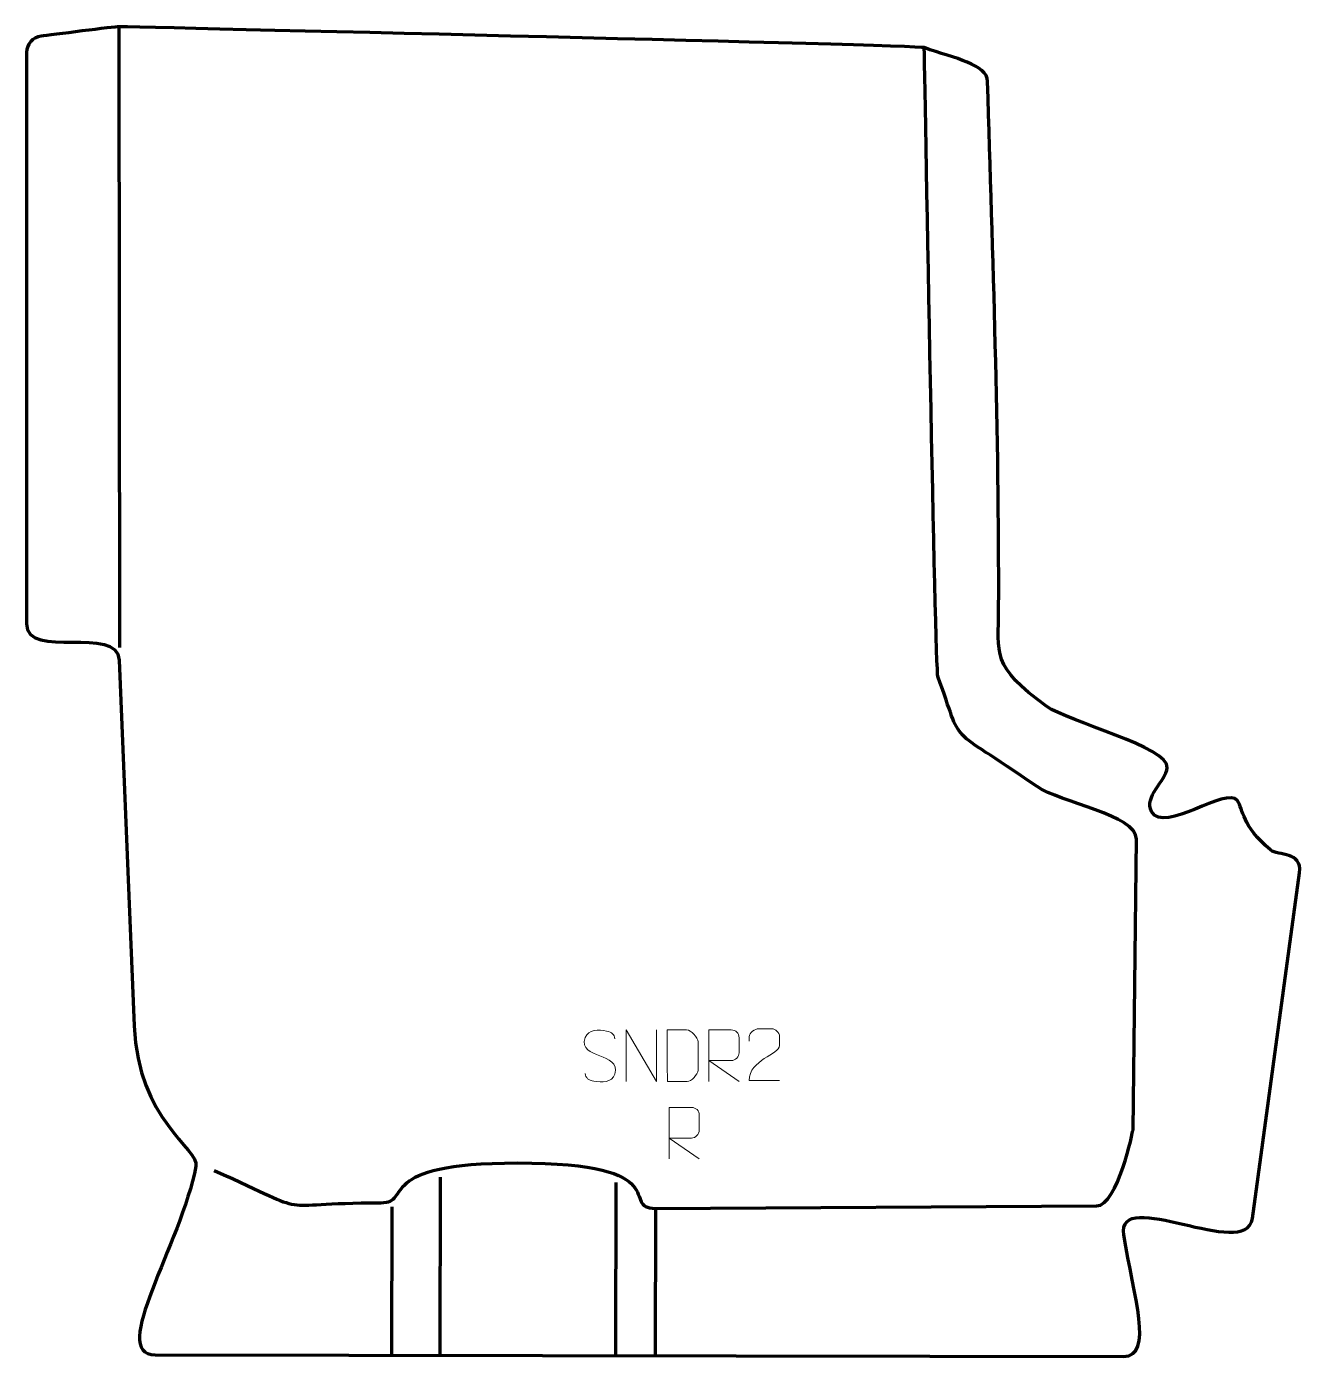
# Model space of a CAD drawing. Header units: millimetres. Extents: x -308 to 309, y -322 to 322.
import ezdxf

# ---------------------------------------------------------------- set-up
doc = ezdxf.new("R2010")
doc.units = ezdxf.units.MM
doc.header["$MEASUREMENT"] = 0
for name, color, linetype in [('layer 1', 7, 'Continuous'), ('layer 2', 7, 'Continuous'), ('layer 3', 7, 'Continuous')]:
    doc.layers.add(name, color=color, linetype=linetype)

msp = doc.modelspace()

# ---------------------------------------------------------------- linework, layer by layer
at = {"layer": 'layer 1', "color": 250, "lineweight": 9}
for points, knots in [([(-30.5813, -176.2298), (-34.8296, -174.7594), (-39.7377, -172.9636), (-37.7326, -167.4433), (-37.7326, -167.4433), (-36.2291, -163.3034), (-31.0155, -163.6919), (-27.4119, -164.293), (-27.4119, -164.293), (-24.5513, -164.7702), (-23.6866, -165.9834), (-23.376, -168.0675)], [0, 0, 0, 0, 0.25, 0.25, 0.25, 0.25, 0.5, 0.5, 0.5, 0.5, 1, 1, 1, 1]), ([(-17.9087, -188.7066), (-17.9087, -188.7066), (-17.9087, -163.7531), (-17.9087, -163.7531), (-17.9087, -163.7531), (-17.9087, -163.7531), (-3.2539, -188.7066), (-3.2539, -188.7066), (-3.2539, -188.7066), (-3.2539, -188.7066), (-3.2539, -163.7531), (-3.2539, -163.7531)], [0, 0, 0, 0, 0.25, 0.25, 0.25, 0.25, 0.5, 0.5, 0.5, 0.5, 1, 1, 1, 1]), ([(2.0264, -188.6785), (4.3582, -188.6781), (9.3084, -188.7021), (11.6399, -188.7024), (11.6399, -188.7024), (13.5649, -188.8078), (16.8835, -185.2662), (16.8723, -183.2489), (16.8723, -183.2489), (16.8719, -177.4788), (16.8719, -175.3091), (16.8723, -169.5398), (16.8723, -169.5398), (16.868, -167.4017), (13.4935, -163.7416), (11.3411, -163.7551), (11.3411, -163.7551), (9.0154, -163.7551), (4.2911, -163.7551), (1.965, -163.7551), (1.965, -163.7551), (1.9654, -169.502), (2.0267, -182.9312), (2.0264, -188.6785)], [0, 0, 0, 0, 0.14285714, 0.14285714, 0.14285714, 0.14285714, 0.28571429, 0.28571429, 0.28571429, 0.28571429, 0.42857143, 0.42857143, 0.42857143, 0.42857143, 0.57142857, 0.57142857, 0.57142857, 0.57142857, 0.71428571, 0.71428571, 0.71428571, 0.71428571, 1, 1, 1, 1]), ([(22.0866, -188.7066), (22.0866, -188.7066), (22.0866, -163.7531), (22.0866, -163.7531), (22.0866, -163.7531), (25.6814, -163.7531), (29.2769, -163.7531), (32.8721, -163.7531), (32.8721, -163.7531), (35.1974, -163.7908), (36.7547, -165.2808), (36.7506, -167.6472), (36.7506, -167.6472), (36.7502, -169.6827), (36.7502, -172.7421), (36.7506, -174.7781), (36.7506, -174.7781), (36.7441, -176.6536), (34.9318, -178.5954), (32.9223, -178.6145), (32.9223, -178.6145), (32.9223, -178.6145), (22.0866, -178.6145), (22.0866, -178.6145), (22.0866, -178.6145), (22.0866, -178.6145), (36.7413, -188.7066), (36.7413, -188.7066)], [0, 0, 0, 0, 0.125, 0.125, 0.125, 0.125, 0.25, 0.25, 0.25, 0.25, 0.375, 0.375, 0.375, 0.375, 0.5, 0.5, 0.5, 0.5, 0.625, 0.625, 0.625, 0.625, 0.75, 0.75, 0.75, 0.75, 1, 1, 1, 1]), ([(56.3166, -188.1879), (51.4022, -188.1876), (46.4878, -188.1876), (41.5737, -188.1879), (41.5737, -188.1879), (41.5737, -178.2556), (56.2247, -175.6144), (56.3166, -171.3041), (56.3166, -171.3041), (56.3163, -169.88), (56.3163, -168.4563), (56.3166, -167.033), (56.3166, -167.033), (56.2997, -164.9559), (54.1769, -163.2311), (52.5059, -163.2138), (52.5059, -163.2138), (50.4327, -163.2142), (48.3598, -163.2142), (46.2874, -163.2138), (46.2874, -163.2138), (44.4653, -163.1973), (41.6406, -164.9894), (41.5737, -167.083), (41.5737, -167.083), (41.5737, -167.083), (41.5737, -169.1378), (41.5737, -169.1378)], [0, 0, 0, 0, 0.125, 0.125, 0.125, 0.125, 0.25, 0.25, 0.25, 0.25, 0.375, 0.375, 0.375, 0.375, 0.5, 0.5, 0.5, 0.5, 0.625, 0.625, 0.625, 0.625, 0.75, 0.75, 0.75, 0.75, 1, 1, 1, 1]), ([(-30.5813, -176.2299), (-26.5627, -177.8766), (-21.5332, -179.7649), (-23.3672, -185.1252), (-23.3672, -185.1252), (-24.827, -189.3916), (-29.7378, -189.1349), (-33.4639, -188.5802), (-33.4639, -188.5802), (-36.2139, -188.1704), (-37.4348, -186.9569), (-37.8128, -184.8447)], [0, 0, 0, 0, 0.25, 0.25, 0.25, 0.25, 0.5, 0.5, 0.5, 0.5, 1, 1, 1, 1]), ([(2.8291, -226.2118), (2.8291, -226.2118), (2.8291, -201.2583), (2.8291, -201.2583), (2.8291, -201.2583), (6.4239, -201.2583), (10.0194, -201.2583), (13.6146, -201.2583), (13.6146, -201.2583), (15.9399, -201.296), (17.4972, -202.786), (17.4931, -205.1524), (17.4931, -205.1524), (17.4927, -207.1879), (17.4927, -210.2473), (17.4931, -212.2833), (17.4931, -212.2833), (17.4866, -214.1588), (15.6743, -216.1006), (13.6648, -216.1197), (13.6648, -216.1197), (13.6648, -216.1197), (2.8291, -216.1197), (2.8291, -216.1197), (2.8291, -216.1197), (2.8291, -216.1197), (17.4838, -226.2118), (17.4838, -226.2118)], [0, 0, 0, 0, 0.125, 0.125, 0.125, 0.125, 0.25, 0.25, 0.25, 0.25, 0.375, 0.375, 0.375, 0.375, 0.5, 0.5, 0.5, 0.5, 0.625, 0.625, 0.625, 0.625, 0.75, 0.75, 0.75, 0.75, 1, 1, 1, 1])]:
    msp.add_open_spline(points, degree=3, knots=knots, dxfattribs=at)
at = {"layer": 'layer 2', "color": 20, "lineweight": 158}
msp.add_open_spline([(-300.9741, 317.1062), (-296.6962, 317.6409), (-264.7977, 321.7546), (-263.3567, 321.7185), (-263.3567, 321.7185), (-227.7478, 320.8266), (122.9108, 312.7807), (126.3049, 311.5587), (126.3049, 311.5587), (141.2125, 306.1916), (156.7477, 303.6382), (156.9987, 295.1208), (156.9987, 295.1208), (159.4991, 210.3909), (162.6225, 125.0355), (162.3178, 40.2936), (162.3178, 40.2936), (162.2382, 18.1667), (158.4641, 12.3809), (185.6296, -7.2524), (185.6296, -7.2524), (195.6608, -14.5022), (244.9437, -26.9634), (243.8688, -36.9125), (243.8688, -36.9125), (243.1839, -43.2515), (232.4467, -50.9591), (236.3457, -58.0882), (236.3457, -58.0882), (242.4862, -69.3158), (272.491, -45.3702), (277.862, -52.8896), (277.862, -52.8896), (280.8682, -57.0983), (279.6826, -64.8811), (293.9153, -76.6904), (293.9153, -76.6904), (297.5051, -79.6274), (309.2856, -77.2608), (307.8667, -87.674), (307.8667, -87.674), (307.8667, -87.674), (285.0634, -255.0249), (285.0634, -255.0249), (285.0634, -255.0249), (282.2276, -275.8378), (219.1378, -238.9048), (222.9088, -262.982), (222.9088, -262.982), (227.5548, -292.6459), (237.6429, -321.7438), (222.7593, -321.7182), (222.7593, -321.7182), (222.7593, -321.7182), (-245.7912, -320.9062), (-245.7912, -320.9062), (-245.7912, -320.9062), (-268.5635, -320.8668), (-233.2085, -267.2588), (-226.0611, -229.731), (-226.0611, -229.731), (-224.4747, -221.4018), (-254.0566, -207.4179), (-255.939, -161.829), (-255.939, -161.829), (-255.939, -161.829), (-263.2374, 15.1553), (-263.2374, 15.1553), (-263.2374, 15.1553), (-263.9552, 32.5616), (-307.9833, 14.9675), (-307.9833, 32.7782), (-307.9833, 32.7782), (-307.9833, 32.7782), (-307.9818, 309.168), (-307.9818, 309.168), (-307.9818, 309.168), (-307.9818, 313.2254), (-305.0001, 316.6029), (-300.9741, 317.1062)], degree=3, knots=[0, 0, 0, 0, 0.04761905, 0.04761905, 0.04761905, 0.04761905, 0.0952381, 0.0952381, 0.0952381, 0.0952381, 0.14285714, 0.14285714, 0.14285714, 0.14285714, 0.19047619, 0.19047619, 0.19047619, 0.19047619, 0.23809524, 0.23809524, 0.23809524, 0.23809524, 0.28571429, 0.28571429, 0.28571429, 0.28571429, 0.33333333, 0.33333333, 0.33333333, 0.33333333, 0.38095238, 0.38095238, 0.38095238, 0.38095238, 0.42857143, 0.42857143, 0.42857143, 0.42857143, 0.47619048, 0.47619048, 0.47619048, 0.47619048, 0.52380952, 0.52380952, 0.52380952, 0.52380952, 0.57142857, 0.57142857, 0.57142857, 0.57142857, 0.61904762, 0.61904762, 0.61904762, 0.61904762, 0.66666667, 0.66666667, 0.66666667, 0.66666667, 0.71428571, 0.71428571, 0.71428571, 0.71428571, 0.76190476, 0.76190476, 0.76190476, 0.76190476, 0.80952381, 0.80952381, 0.80952381, 0.80952381, 0.85714286, 0.85714286, 0.85714286, 0.85714286, 0.9047619, 0.9047619, 0.9047619, 0.9047619, 1, 1, 1, 1], dxfattribs=at)
at = {"layer": 'layer 3', "color": 165, "lineweight": 158}
for points in [[(-263.3567, 321.7185), (-263.3567, 321.7185), (-263.006, 21.3235), (-263.006, 21.3235)], [(-107.9612, -235.0062), (-107.9612, -235.0062), (-108.1105, -321.1449), (-108.1105, -321.1449)], [(-22.8711, -237.5462), (-22.8711, -237.5462), (-23.0163, -321.2923), (-23.0163, -321.2923)], [(-131.2445, -249.3995), (-131.2445, -249.3995), (-131.3688, -321.1045), (-131.3688, -321.1045)], [(-3.7613, -250.1142), (-3.7613, -250.1142), (-3.8848, -321.3255), (-3.8848, -321.3255)]]:
    msp.add_open_spline(points, degree=3, dxfattribs=at)
msp.add_open_spline([(-217.1807, -231.7248), (-165.7458, -254.8827), (-192.5156, -247.4543), (-136.4585, -247.3889), (-136.4585, -247.3889), (-120.9289, -247.3708), (-140.7834, -228.1265), (-70.4957, -228.1265), (-70.4957, -228.1265), (7.6731, -228.1265), (-21.4459, -250.2145), (-3.7613, -250.1142), (-3.7613, -250.1142), (-3.7613, -250.1142), (209.7347, -248.9025), (209.7347, -248.9025), (209.7347, -248.9025), (220.0543, -248.8439), (227.333, -212.1465), (227.334, -212.0589), (227.334, -212.0589), (227.334, -212.0589), (228.9505, -71.4192), (228.9505, -71.4192), (228.9505, -71.4192), (229.0857, -59.66), (191.9955, -53.749), (180.8806, -46.0164), (180.8806, -46.0164), (135.611, -14.5225), (145.9585, -28.5117), (132.9458, 7.2713), (132.9458, 7.2713), (131.6221, 10.9114), (126.8888, 282.9643), (126.3049, 311.5587)], degree=3, knots=[0, 0, 0, 0, 0.1, 0.1, 0.1, 0.1, 0.2, 0.2, 0.2, 0.2, 0.3, 0.3, 0.3, 0.3, 0.4, 0.4, 0.4, 0.4, 0.5, 0.5, 0.5, 0.5, 0.6, 0.6, 0.6, 0.6, 0.7, 0.7, 0.7, 0.7, 0.8, 0.8, 0.8, 0.8, 1, 1, 1, 1], dxfattribs=at)

doc.saveas('drawing.dxf')
